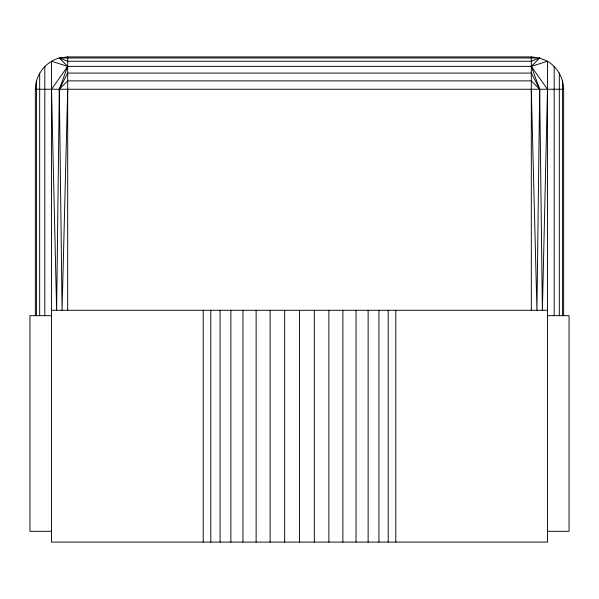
<?xml version="1.0" encoding="UTF-8"?>
<svg xmlns="http://www.w3.org/2000/svg" width="599" height="599" viewBox="0 0 599 599"><rect width="100%" height="100%" fill="white"/><g stroke="black" fill="none" stroke-linecap="round" stroke-linejoin="round"><path stroke-width="0.9" d="M35.341 315.673L35.341 89.251C35.423 74.95 45.524 61.787 59.316 58.006L67.687 66.377L59.316 89.251L56.62 310.282L51.514 89.251L67.687 66.377L531.313 66.377L547.486 61.24C557.25 67.095 563.464 77.863 563.659 89.251L563.659 315.673M67.687 66.377L51.514 61.24L51.514 542.095L547.486 542.095L547.486 61.24L539.684 58.006L531.313 66.377L539.684 89.251L536.929 310.282L531.313 89.251M67.687 89.251L62.071 310.282L59.316 89.251L67.687 73.078L531.313 73.078L539.684 89.251L542.38 310.282L547.486 89.251L531.313 66.377M59.316 89.251L67.687 80.88L531.313 80.88L539.684 89.251M539.684 58.006L531.313 61.24L67.687 61.24L59.316 58.006L67.687 56.905L531.313 56.905L539.684 58.006L59.316 58.006M35.341 89.251L563.659 89.251M51.514 310.282L547.486 310.282M51.514 315.673L29.95 315.673L29.95 531.313L51.514 531.313M547.486 315.673L569.05 315.673L569.05 531.313L547.486 531.313M562.558 80.88L562.558 315.673M559.324 73.078L559.324 315.673M554.187 66.377L554.187 315.673M531.313 56.905L531.313 310.282M395.789 310.282L395.789 542.095M388.197 310.282L388.197 542.095M378.92 310.282L378.92 542.095M368.13 310.282L368.13 542.095M356.038 310.282L356.038 542.095M342.875 310.282L342.875 542.095M328.881 310.282L328.881 542.095M314.333 310.282L314.333 542.095M299.5 310.282L299.5 542.095M284.667 310.282L284.667 542.095M270.119 310.282L270.119 542.095M256.125 310.282L256.125 542.095M242.962 310.282L242.962 542.095M230.87 310.282L230.87 542.095M220.08 310.282L220.08 542.095M210.803 310.282L210.803 542.095M203.211 310.282L203.211 542.095M67.687 56.905L67.687 310.282M44.813 66.377L44.813 315.673M39.676 73.078L39.676 315.673M36.442 80.88L36.442 315.673"/></g></svg>
